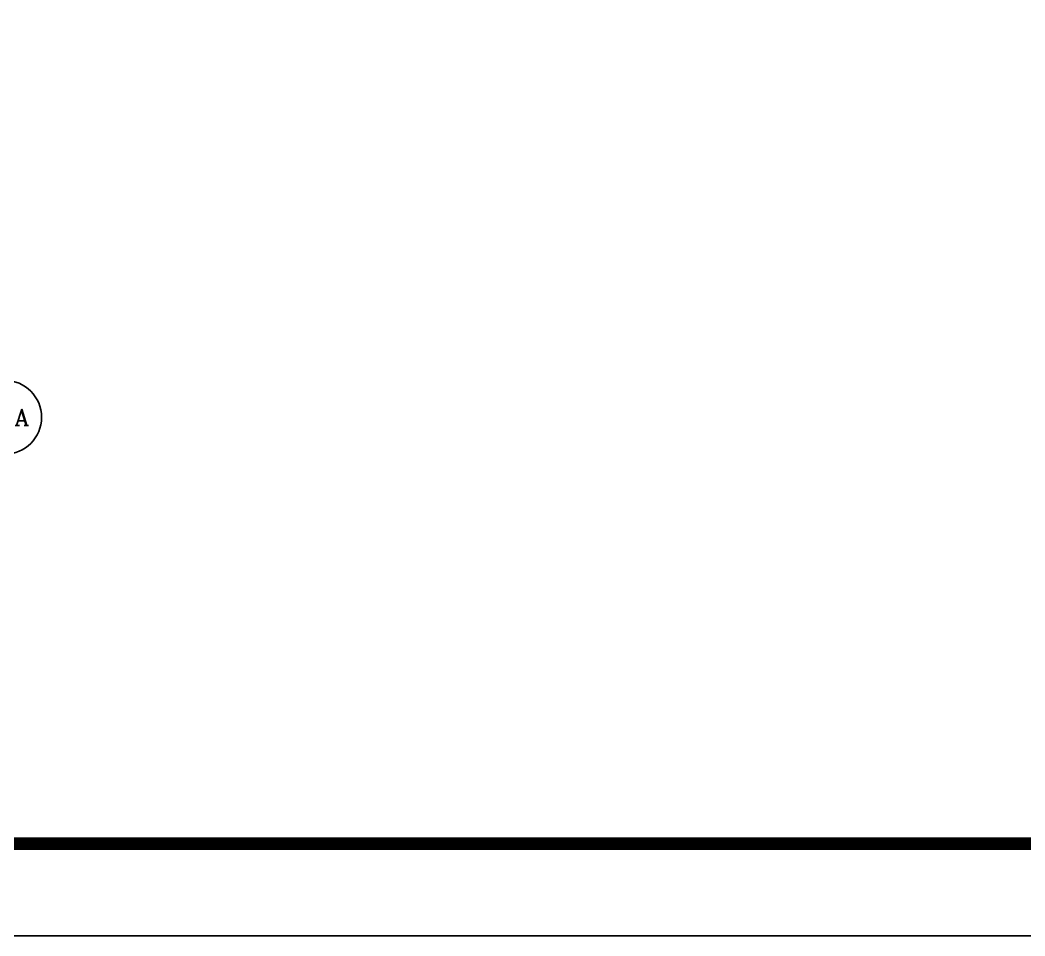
# Model space of a CAD drawing. Extents: x -59851 to 653804, y -249523 to 437614.
# Drawn here: x 445307 to 461647, y 348488 to 363385 of the extents above; entities that cross this region are included whole.
import ezdxf
from ezdxf.enums import TextEntityAlignment as Align

# ---------------------------------------------------------------- set-up
doc = ezdxf.new("R2010")
doc.units = 0
doc.header["$LTSCALE"] = 1000
doc.header["$MEASUREMENT"] = 0
for name, color, linetype in [('AXIS', 3, 'Continuous'), ('AXIS_TEXT', 7, 'Continuous'), ('LABEL_FIXBOX_PM', 7, 'Continuous'), ('LABEL_TXT_PM', 1, 'Continuous')]:
    doc.layers.add(name, color=color, linetype=linetype)
doc.styles.add('_TCH_AXIS', font='COMPLEX', dxfattribs={"bigfont": 'GBCBIG'})
doc.styles.add('COMPLEX', font='COMPLEX')
doc.styles.add('LABEL_TXT_PM', font='pm_njadri_romans1.shx', dxfattribs={"width": 0.7, "bigfont": 'pm_njadri_hztxt.shx'})

# ---------------------------------------------------------------- blocks, each defined once
blk = doc.blocks.new('PMSheet_A1_20150113_5-3892016032414355901')
at = {"layer": 'LABEL_FIXBOX_PM'}
blk.add_lwpolyline([(0, 594), (841, 594), (841, 0), (0, 0)], close=True, dxfattribs=at)
at = {"layer": 'LABEL_FIXBOX_PM', "const_width": 1.4}
blk.add_lwpolyline([(831, 584), (25, 584), (25, 10), (831, 10)], close=True, dxfattribs=at)
at = {"layer": 'LABEL_TXT_PM', "style": 'LABEL_TXT_PM'}
for tag, height, width, p in [('修改图应说明理由', 4.5, 0.7, (788.35, 468.8)), ('出图章签名', 4.5, 0.7, (759.46, 338.09)), ('建设单位_U01', 4.5, 0.7, (800.9, 212.14)), ('建设单位', 4.5, 0.7, (800.9, 210.2)), ('建设单位_D01', 4.5, 0.7, (800.9, 207.4)), ('项目名称_U01', 4.5, 0.7, (800.9, 200.42)), ('项目名称', 4.5, 0.7, (800.9, 198.19)), ('项目名称_D01', 4.5, 0.7, (800.9, 195.3)), ('设计编号', 4.5, 0.6, (780.76, 187.9)), ('分项号', 4.5, 0.6, (820.26, 188)), ('项目经理', 4.5, 0.7, (780.26, 172)), ('项目经理签名', 4.5, 0.7, (810.18, 172.26)), ('审定', 4.5, 0.7, (780.26, 163.9)), ('审定签名', 4.5, 0.7, (810.18, 164.16)), ('审核签名', 4.5, 0.7, (810.18, 156.26)), ('审核', 4.5, 0.7, (780.26, 156)), ('项目负责', 4.5, 0.7, (780.26, 148)), ('项目负责签名', 4.5, 0.7, (810.18, 148.26)), ('专业负责', 4.5, 0.7, (780.26, 140)), ('专业负责签名', 4.5, 0.7, (810.18, 140.26)), ('校对', 4.5, 0.7, (780.26, 131.9)), ('校对签名', 4.5, 0.7, (810.18, 132.16)), ('设计', 4.5, 0.7, (780.26, 124)), ('设计签名', 4.5, 0.7, (810.18, 124.26)), ('绘制签名', 4.5, 0.7, (810.18, 116.16)), ('绘制', 4.5, 0.7, (780.26, 115.9)), ('方案_01', 4.5, 0.7, (780.26, 95.9)), ('方案_01签名', 4.5, 0.7, (810.18, 96.16)), ('方案_02', 4.5, 0.7, (780.26, 87.9)), ('方案_02签名', 4.5, 0.7, (810.18, 88.16)), ('方案_03签名', 4.5, 0.7, (810.2, 80.16)), ('方案_03', 4.5, 0.7, (780.29, 79.9)), ('方案_04', 4.5, 0.7, (780.26, 71.9)), ('方案_04签名', 4.5, 0.7, (810.18, 72.16)), ('图名_U02', 4.5, 0.7, (790.5, 60.2)), ('图名_U01', 4.5, 0.7, (790.5, 54.2)), ('图名', 4.5, 0.7, (790.5, 47.96)), ('图名_D01', 4.5, 0.7, (790.5, 42.4)), ('图名_D02', 4.5, 0.7, (790.5, 37)), ('图号', 3.5, 0.7, (760.97, 20.95)), ('图档号', 3.5, 0.7, (781.1, 20.95)), ('日期', 3.5, 0.7, (801.07, 20.95)), ('版本号', 3.5, 0.7, (820.27, 20.95))]:
    blk.add_attdef(tag, text='', height=height, dxfattribs=dict(at, width=width)).set_placement(p, align=Align.CENTER)
blk = doc.blocks.new('_AXISO')
blk.add_circle((0, 0), 0.5)
at = {"layer": 'AXIS_TEXT', "style": 'COMPLEX', "width": 1.041667}
blk.add_attdef('A', text='', height=0.56, dxfattribs=at).set_placement((-0.25, -0.28), (0.25, -0.28), align=Align.FIT)

msp = doc.modelspace()

# ---------------------------------------------------------------- block references
at = {"xscale": 150, "yscale": 150, "zscale": 150}
msp.add_blockref('PMSheet_A1_20150113_5-3892016032414355901', (401477.5, 348488), dxfattribs=at)
at = {"layer": 'AXIS'}
ref = msp.add_blockref('_AXISO', (445057.3, 356923.9), dxfattribs=dict(at, xscale=1200, yscale=1200, zscale=1200))
ref.add_attrib('A', '3-A', dxfattribs={"layer": 'AXIS_TEXT', "height": 265.63, "style": '_TCH_AXIS'}).set_placement((444658.9, 356791.1), (445455.8, 356791.1), align=Align.FIT)

doc.saveas('drawing.dxf')
